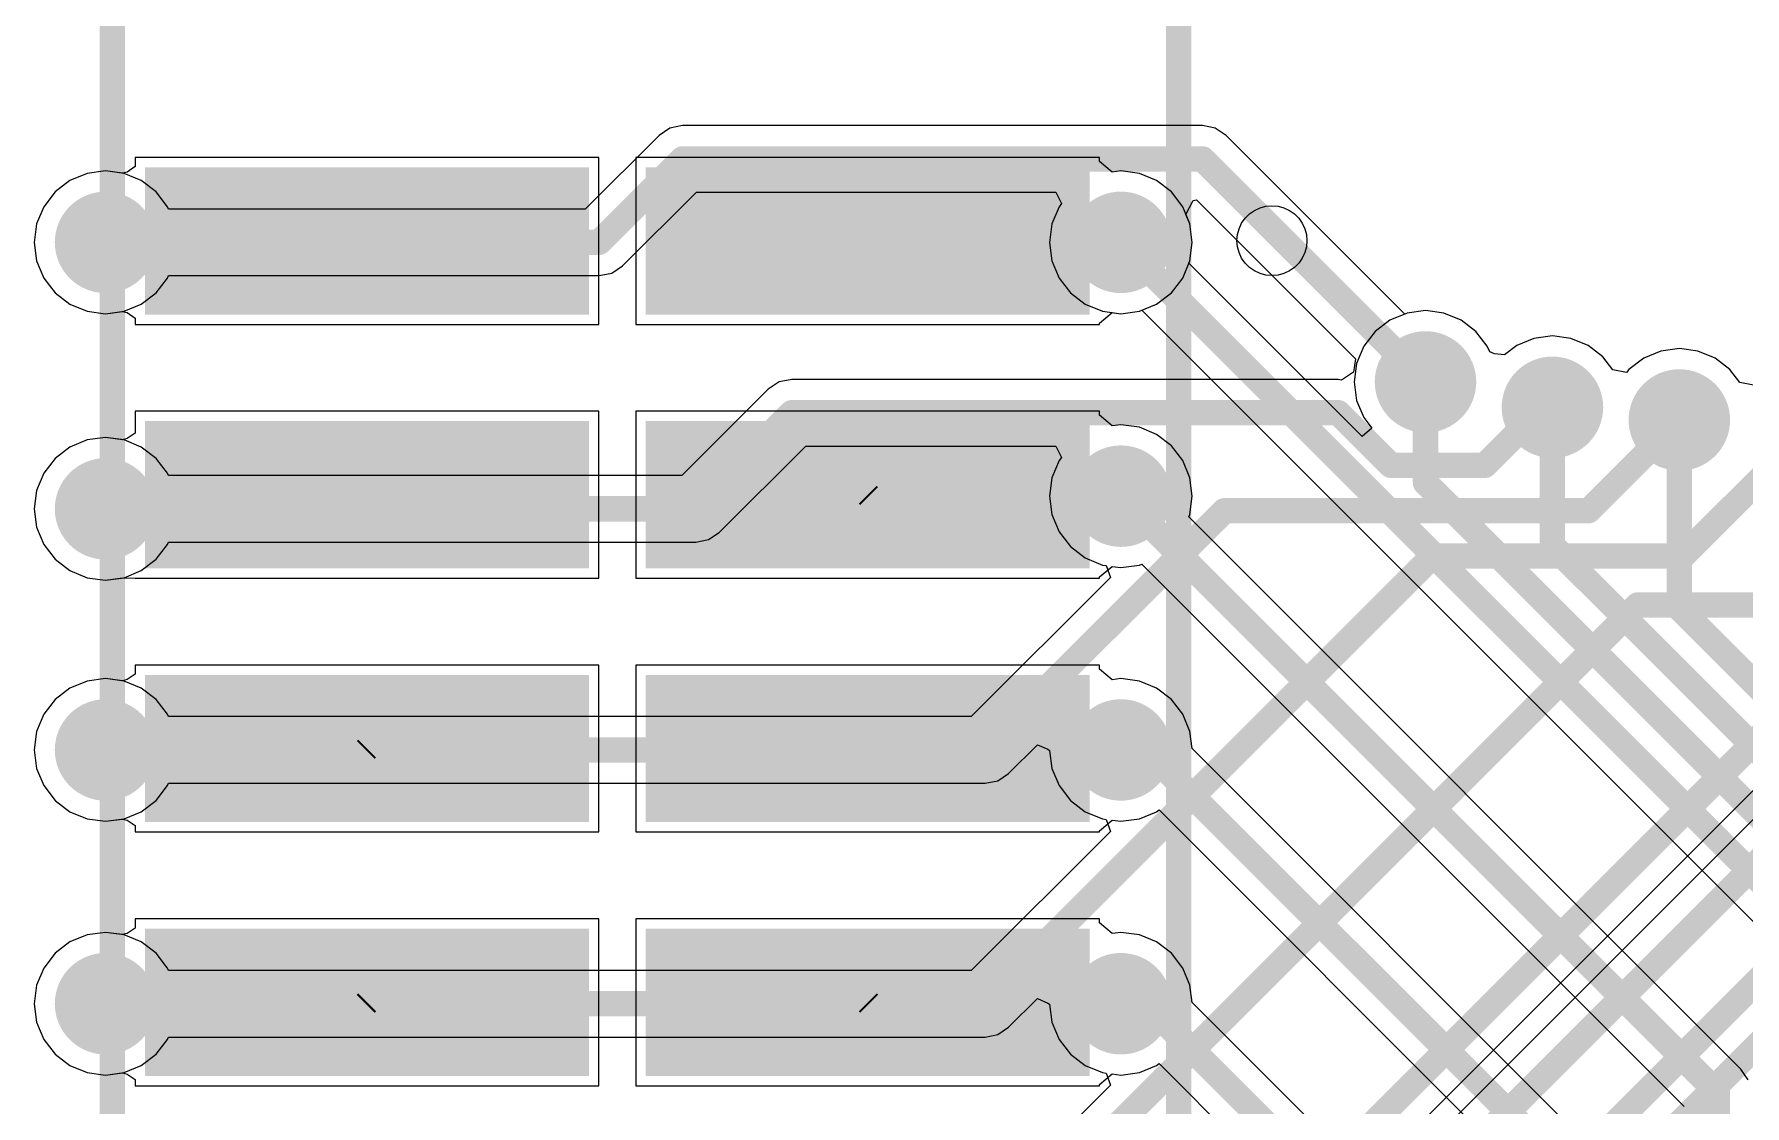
# Model space of a CAD drawing. Header units: millimetres. Extents: x -0.4 to 7.76, y -3.34 to 0.42.
# Drawn here: x 4.595 to 5.269, y -0.703 to -0.281 of the extents above; entities that cross this region are included whole.
import ezdxf

# ---------------------------------------------------------------- set-up
doc = ezdxf.new("R2010")
doc.units = ezdxf.units.MM
doc.header["$MEASUREMENT"] = 0
for name, color, linetype in [('BottomLayer', 5, 'Continuous'), ('BottomOverlay', 54, 'Continuous'), ('BottomPaste', 16, 'Continuous'), ('BottomSolder', 6, 'Continuous'), ('MultiLayer', 9, 'Continuous'), ('TopLayer', 1, 'Continuous'), ('ViaHoleLayer', 16, 'Continuous')]:
    doc.layers.add(name, color=color, linetype=linetype)

# ---------------------------------------------------------------- blocks, each defined once
blk = doc.blocks.new('90131_0142_B_26')
at = {"layer": 'BottomLayer'}
for points in [[(-1.075, -0.02116), (-1.025, -0.02116), (-1.075, 0.14577), (-1.025, 0.14577)], [(-0.975, -0.02116), (-0.925, -0.02116), (-0.975, 0.14577), (-0.925, 0.14577)], [(-0.875, -0.02116), (-0.825, -0.02116), (-0.875, 0.14577), (-0.825, 0.14577)], [(-0.775, -0.02116), (-0.725, -0.02116), (-0.775, 0.14577), (-0.725, 0.14577)], [(-1.075, -0.21841), (-1.025, -0.21841), (-1.075, -0.05148), (-1.025, -0.05148)], [(-0.975, -0.21841), (-0.925, -0.21841), (-0.975, -0.05148), (-0.925, -0.05148)], [(-0.875, -0.21841), (-0.825, -0.21841), (-0.875, -0.05148), (-0.825, -0.05148)], [(-0.775, -0.21841), (-0.725, -0.21841), (-0.775, -0.05148), (-0.725, -0.05148)]]:
    blk.add_solid(points, dxfattribs=at)
at = {"layer": 'BottomOverlay'}
for p, q in [((-1.06204, 0.22844), (-1.06067, 0.23041)), ((-1.06067, 0.23041), (-1.05897, 0.23211)), ((-1.05897, 0.23211), (-1.057, 0.23349)), ((-1.057, 0.23349), (-1.05483, 0.2345)), ((-1.05483, 0.2345), (-1.05251, 0.23513)), ((-1.05251, 0.23513), (-1.05012, 0.23533)), ((-1.05012, 0.23533), (-1.04773, 0.23513)), ((-1.04773, 0.23513), (-1.04541, 0.2345)), ((-1.04541, 0.2345), (-1.04324, 0.23349)), ((-1.04324, 0.23349), (-1.04128, 0.23211)), ((-1.04128, 0.23211), (-1.03958, 0.23041)), ((-1.03958, 0.23041), (-1.0382, 0.22844)), ((-1.06389, 0.22154), (-1.06368, 0.22394)), ((-1.06368, 0.22394), (-1.06306, 0.22626)), ((-1.06306, 0.22626), (-1.06204, 0.22844)), ((-1.0382, 0.22844), (-1.03719, 0.22626)), ((-1.03719, 0.22626), (-1.03657, 0.22394)), ((-1.03657, 0.22394), (-1.03636, 0.22154)), ((-1.06368, 0.21915), (-1.06389, 0.22154)), ((-1.06306, 0.21683), (-1.06368, 0.21915)), ((-1.06204, 0.21465), (-1.06306, 0.21683)), ((-1.03719, 0.21683), (-1.0382, 0.21465)), ((-1.03657, 0.21915), (-1.03719, 0.21683)), ((-1.03636, 0.22154), (-1.03657, 0.21915)), ((-1.03636, 0.22154), (-1.03636, 0.22154)), ((-1.06067, 0.21268), (-1.06204, 0.21465)), ((-1.05897, 0.21098), (-1.06067, 0.21268)), ((-1.057, 0.2096), (-1.05897, 0.21098)), ((-1.05483, 0.20859), (-1.057, 0.2096)), ((-1.04324, 0.2096), (-1.04541, 0.20859)), ((-1.04128, 0.21098), (-1.04324, 0.2096)), ((-1.03958, 0.21268), (-1.04128, 0.21098)), ((-1.0382, 0.21465), (-1.03958, 0.21268)), ((-1.05251, 0.20796), (-1.05483, 0.20859)), ((-1.05012, 0.20775), (-1.05251, 0.20796)), ((-1.04773, 0.20796), (-1.05012, 0.20775)), ((-1.04541, 0.20859), (-1.04773, 0.20796))]:
    blk.add_line(p, q, dxfattribs=at)
at = {"layer": 'BottomOverlay', "const_width": 0.01}
for points in [[(1.23996, 0.18474), (-1.23996, 0.18474)], [(1.23996, -0.23534), (-1.23996, -0.23534)]]:
    blk.add_lwpolyline(points, dxfattribs=at)
at = {"layer": 'BottomPaste'}
for points in [[(-1.075, -0.02116), (-1.025, -0.02116), (-1.075, 0.14577), (-1.025, 0.14577)], [(-0.975, -0.02116), (-0.925, -0.02116), (-0.975, 0.14577), (-0.925, 0.14577)], [(-0.875, -0.02116), (-0.825, -0.02116), (-0.875, 0.14577), (-0.825, 0.14577)], [(-0.775, -0.02116), (-0.725, -0.02116), (-0.775, 0.14577), (-0.725, 0.14577)], [(-1.075, -0.21841), (-1.025, -0.21841), (-1.075, -0.05148), (-1.025, -0.05148)], [(-0.975, -0.21841), (-0.925, -0.21841), (-0.975, -0.05148), (-0.925, -0.05148)], [(-0.875, -0.21841), (-0.825, -0.21841), (-0.875, -0.05148), (-0.825, -0.05148)], [(-0.775, -0.21841), (-0.725, -0.21841), (-0.775, -0.05148), (-0.725, -0.05148)]]:
    blk.add_solid(points, dxfattribs=at)
at = {"layer": 'BottomSolder'}
for points in [[(-1.079, -0.02516), (-1.021, -0.02516), (-1.079, 0.14977), (-1.021, 0.14977)], [(-0.979, -0.02516), (-0.921, -0.02516), (-0.979, 0.14977), (-0.921, 0.14977)], [(-0.879, -0.02516), (-0.821, -0.02516), (-0.879, 0.14977), (-0.821, 0.14977)], [(-0.779, -0.02516), (-0.721, -0.02516), (-0.779, 0.14977), (-0.721, 0.14977)], [(-1.079, -0.22241), (-1.021, -0.22241), (-1.079, -0.04748), (-1.021, -0.04748)], [(-0.979, -0.22241), (-0.921, -0.22241), (-0.979, -0.04748), (-0.921, -0.04748)], [(-0.879, -0.22241), (-0.821, -0.22241), (-0.879, -0.04748), (-0.821, -0.04748)], [(-0.779, -0.22241), (-0.721, -0.22241), (-0.779, -0.04748), (-0.721, -0.04748)]]:
    blk.add_solid(points, dxfattribs=at)

msp = doc.modelspace()

# ---------------------------------------------------------------- linework, layer by layer
at = {"layer": 'BottomLayer'}
for p, q in [((4.8171, -0.32925), (4.63442, -0.32925)), ((4.63442, -0.32925), (4.63442, -0.33285)), ((4.8171, -0.395), (4.8171, -0.32925)), ((5.01435, -0.32925), (4.83167, -0.32925)), ((4.83167, -0.32925), (4.83167, -0.395)), ((5.01435, -0.33083), (5.01435, -0.32925)), ((4.61546, -0.33552), (4.60868, -0.33833)), ((4.62273, -0.33456), (4.61546, -0.33552)), ((4.62942, -0.33544), (4.62273, -0.33456)), ((4.63125, -0.33497), (4.62942, -0.33544)), ((4.63442, -0.33285), (4.63125, -0.33497)), ((5.01935, -0.33501), (5.01435, -0.33083)), ((5.02273, -0.33456), (5.01935, -0.33501)), ((5.03001, -0.33552), (5.02273, -0.33456)), ((5.03679, -0.33833), (5.03001, -0.33552)), ((4.60285, -0.3428), (4.59838, -0.34862)), ((4.60868, -0.33833), (4.60285, -0.3428)), ((5.04261, -0.3428), (5.03679, -0.33833)), ((5.04708, -0.34862), (5.04261, -0.3428)), ((4.59838, -0.34862), (4.59558, -0.3554)), ((5.04989, -0.3554), (5.04708, -0.34862)), ((4.59558, -0.3554), (4.59462, -0.36268)), ((5.05085, -0.36268), (5.04989, -0.3554)), ((4.59462, -0.36268), (4.59558, -0.36995)), ((5.04989, -0.36995), (5.05085, -0.36268)), ((4.59558, -0.36995), (4.59838, -0.37673)), ((5.0495, -0.37088), (5.04989, -0.36995)), ((4.59838, -0.37673), (4.60285, -0.38256)), ((5.1177, -0.43908), (5.0495, -0.37088)), ((4.60285, -0.38256), (4.60868, -0.38703)), ((4.60868, -0.38703), (4.61546, -0.38983)), ((4.61546, -0.38983), (4.62273, -0.39079)), ((4.62273, -0.39079), (4.62942, -0.38991)), ((4.62942, -0.38991), (4.63125, -0.39038)), ((4.63125, -0.39038), (4.63442, -0.3925)), ((5.01435, -0.39453), (5.01935, -0.39035)), ((5.01935, -0.39035), (5.02273, -0.39079)), ((5.02273, -0.39079), (5.03001, -0.38983)), ((5.03001, -0.38983), (5.03094, -0.38945)), ((5.03094, -0.38945), (5.28961, -0.64811)), ((5.13546, -0.39052), (5.12868, -0.39333)), ((5.14273, -0.38956), (5.13546, -0.39052)), ((5.15001, -0.39052), (5.14273, -0.38956)), ((5.15679, -0.39333), (5.15001, -0.39052)), ((4.63442, -0.3925), (4.63442, -0.395)), ((4.63442, -0.395), (4.8171, -0.395)), ((4.83167, -0.395), (5.01435, -0.395)), ((5.01435, -0.395), (5.01435, -0.39453)), ((5.12868, -0.39333), (5.12285, -0.3978)), ((5.16261, -0.3978), (5.15679, -0.39333)), ((5.11838, -0.40362), (5.11558, -0.4104)), ((5.12285, -0.3978), (5.11838, -0.40362)), ((5.16708, -0.40362), (5.16261, -0.3978)), ((5.16802, -0.40588), (5.16708, -0.40362)), ((5.17868, -0.40333), (5.17389, -0.407)), ((5.18546, -0.40052), (5.17868, -0.40333)), ((5.19273, -0.39956), (5.18546, -0.40052)), ((5.20001, -0.40052), (5.19273, -0.39956)), ((5.20679, -0.40333), (5.20001, -0.40052)), ((5.21261, -0.4078), (5.20679, -0.40333)), ((5.11558, -0.4104), (5.11462, -0.41768)), ((5.16994, -0.40664), (5.16802, -0.40588)), ((5.17389, -0.407), (5.16994, -0.40664)), ((5.2165, -0.41286), (5.21261, -0.4078)), ((5.22868, -0.40833), (5.22285, -0.4128)), ((5.23546, -0.40552), (5.22868, -0.40833)), ((5.24273, -0.40456), (5.23546, -0.40552)), ((5.25001, -0.40552), (5.24273, -0.40456)), ((5.25679, -0.40833), (5.25001, -0.40552)), ((5.26261, -0.4128), (5.25679, -0.40833)), ((5.11462, -0.41768), (5.11558, -0.42495)), ((5.22196, -0.41397), (5.2165, -0.41286)), ((5.22285, -0.4128), (5.22196, -0.41397)), ((5.2665, -0.41786), (5.26261, -0.4128)), ((5.27196, -0.41897), (5.2665, -0.41786)), ((4.8171, -0.42925), (4.63442, -0.42925)), ((4.63442, -0.42925), (4.63442, -0.43785)), ((4.8171, -0.495), (4.8171, -0.42925)), ((5.01435, -0.42925), (4.83167, -0.42925)), ((4.83167, -0.42925), (4.83167, -0.495)), ((5.01435, -0.43083), (5.01435, -0.42925)), ((5.01935, -0.43501), (5.01435, -0.43083)), ((5.11558, -0.42495), (5.11838, -0.43173)), ((4.63442, -0.43785), (4.63125, -0.43997)), ((5.02273, -0.43456), (5.01935, -0.43501)), ((5.03001, -0.43552), (5.02273, -0.43456)), ((5.03679, -0.43833), (5.03001, -0.43552)), ((5.12155, -0.43586), (5.11779, -0.43916)), ((5.11838, -0.43173), (5.12117, -0.43537)), ((5.12117, -0.43537), (5.12155, -0.43586)), ((4.60868, -0.44333), (4.60285, -0.4478)), ((4.61546, -0.44052), (4.60868, -0.44333)), ((4.62273, -0.43956), (4.61546, -0.44052)), ((4.62942, -0.44044), (4.62273, -0.43956)), ((4.63125, -0.43997), (4.62942, -0.44044)), ((5.04261, -0.4428), (5.03679, -0.43833)), ((5.04708, -0.44862), (5.04261, -0.4428)), ((5.11779, -0.43916), (5.1177, -0.43908)), ((4.60285, -0.4478), (4.59838, -0.45362)), ((5.04989, -0.4554), (5.04708, -0.44862)), ((4.59838, -0.45362), (4.59558, -0.4604)), ((5.05085, -0.46268), (5.04989, -0.4554)), ((4.59558, -0.4604), (4.59462, -0.46768)), ((5.04989, -0.46995), (5.05085, -0.46268)), ((4.59462, -0.46768), (4.59558, -0.47495)), ((5.0495, -0.47088), (5.04989, -0.46995)), ((5.26701, -0.6884), (5.0495, -0.47088)), ((4.59558, -0.47495), (4.59838, -0.48173)), ((4.59838, -0.48173), (4.60285, -0.48756)), ((4.60285, -0.48756), (4.60868, -0.49203)), ((5.01435, -0.49453), (5.01935, -0.49035)), ((5.01935, -0.49035), (5.02273, -0.49079)), ((5.02273, -0.49079), (5.03001, -0.48983)), ((5.03001, -0.48983), (5.03094, -0.48945)), ((5.03094, -0.48945), (5.24461, -0.70311)), ((4.60868, -0.49203), (4.61546, -0.49483)), ((4.61546, -0.49483), (4.62273, -0.49579)), ((4.62273, -0.49579), (4.62942, -0.49491)), ((4.62942, -0.49491), (4.63442, -0.495)), ((4.63442, -0.495), (4.63442, -0.495)), ((4.63442, -0.495), (4.63443, -0.495)), ((4.63443, -0.495), (4.8171, -0.495)), ((4.83167, -0.495), (5.01435, -0.495)), ((5.01435, -0.495), (5.01435, -0.49453)), ((4.8171, -0.52925), (4.63442, -0.52925)), ((4.63442, -0.52925), (4.63442, -0.53285)), ((4.8171, -0.595), (4.8171, -0.52925)), ((5.01435, -0.52925), (4.83167, -0.52925)), ((4.83167, -0.52925), (4.83167, -0.595)), ((5.01435, -0.53083), (5.01435, -0.52925)), ((5.01935, -0.53501), (5.01435, -0.53083)), ((4.60868, -0.53833), (4.60285, -0.5428)), ((4.61546, -0.53552), (4.60868, -0.53833)), ((4.62273, -0.53456), (4.61546, -0.53552)), ((4.62942, -0.53544), (4.62273, -0.53456)), ((4.63125, -0.53497), (4.62942, -0.53544)), ((4.63442, -0.53285), (4.63125, -0.53497)), ((5.02273, -0.53456), (5.01935, -0.53501)), ((5.03001, -0.53552), (5.02273, -0.53456)), ((5.03679, -0.53833), (5.03001, -0.53552)), ((5.04261, -0.5428), (5.03679, -0.53833)), ((4.60285, -0.5428), (4.59838, -0.54862)), ((5.04708, -0.54862), (5.04261, -0.5428)), ((4.59838, -0.54862), (4.59558, -0.5554)), ((5.04989, -0.5554), (5.04708, -0.54862)), ((4.59558, -0.5554), (4.59462, -0.56268)), ((5.05078, -0.56216), (5.04989, -0.5554)), ((4.59462, -0.56268), (4.59558, -0.56995)), ((5.22201, -0.7334), (5.05078, -0.56216)), ((4.59558, -0.56995), (4.59838, -0.57673)), ((4.59838, -0.57673), (4.60285, -0.58256)), ((4.60285, -0.58256), (4.60868, -0.58703)), ((5.03679, -0.58703), (5.03777, -0.58628)), ((5.03777, -0.58628), (5.19961, -0.74811)), ((4.60868, -0.58703), (4.61546, -0.58983)), ((4.61546, -0.58983), (4.62273, -0.59079)), ((4.62273, -0.59079), (4.62942, -0.58991)), ((4.62942, -0.58991), (4.63125, -0.59038)), ((4.63125, -0.59038), (4.63442, -0.5925)), ((4.63442, -0.5925), (4.63442, -0.595)), ((5.01435, -0.59453), (5.01935, -0.59035)), ((5.01935, -0.59035), (5.02273, -0.59079)), ((5.02273, -0.59079), (5.03001, -0.58983)), ((5.03001, -0.58983), (5.03679, -0.58703)), ((4.63442, -0.595), (4.8171, -0.595)), ((4.83167, -0.595), (5.01435, -0.595)), ((5.01435, -0.595), (5.01435, -0.59453)), ((4.63442, -0.63285), (4.63125, -0.63497)), ((4.8171, -0.62925), (4.63442, -0.62925)), ((4.63442, -0.62925), (4.63442, -0.63285)), ((4.8171, -0.695), (4.8171, -0.62925)), ((5.01435, -0.62925), (4.83167, -0.62925)), ((4.83167, -0.62925), (4.83167, -0.695)), ((5.01435, -0.63083), (5.01435, -0.62925)), ((5.01935, -0.63501), (5.01435, -0.63083)), ((4.60868, -0.63833), (4.60285, -0.6428)), ((4.61546, -0.63552), (4.60868, -0.63833)), ((4.62273, -0.63456), (4.61546, -0.63552)), ((4.62942, -0.63544), (4.62273, -0.63456)), ((4.63125, -0.63497), (4.62942, -0.63544)), ((5.02273, -0.63456), (5.01935, -0.63501)), ((5.03001, -0.63552), (5.02273, -0.63456)), ((5.03679, -0.63833), (5.03001, -0.63552)), ((5.04261, -0.6428), (5.03679, -0.63833)), ((4.60285, -0.6428), (4.59838, -0.64862)), ((5.04708, -0.64862), (5.04261, -0.6428)), ((4.59838, -0.64862), (4.59558, -0.6554)), ((5.04989, -0.6554), (5.04708, -0.64862)), ((4.59558, -0.6554), (4.59462, -0.66268)), ((5.05078, -0.66216), (5.04989, -0.6554)), ((4.59462, -0.66268), (4.59558, -0.66995)), ((5.18701, -0.7984), (5.05078, -0.66216)), ((4.59558, -0.66995), (4.59838, -0.67673)), ((4.59838, -0.67673), (4.60285, -0.68256)), ((4.60285, -0.68256), (4.60868, -0.68703)), ((4.60868, -0.68703), (4.61546, -0.68983)), ((5.03001, -0.68983), (5.03679, -0.68703)), ((5.03679, -0.68703), (5.03777, -0.68628)), ((5.03777, -0.68628), (5.16461, -0.81311)), ((4.61546, -0.68983), (4.62273, -0.69079)), ((4.62273, -0.69079), (4.62942, -0.68991)), ((4.62942, -0.68991), (4.63125, -0.69038)), ((4.63125, -0.69038), (4.63442, -0.6925)), ((4.63442, -0.6925), (4.63442, -0.695)), ((5.01435, -0.69453), (5.01935, -0.69035)), ((5.01935, -0.69035), (5.02273, -0.69079)), ((5.02273, -0.69079), (5.03001, -0.68983)), ((5.26986, -0.69265), (5.26701, -0.6884)), ((4.63442, -0.695), (4.8171, -0.695)), ((4.83167, -0.695), (5.01435, -0.695)), ((5.01435, -0.695), (5.01435, -0.69453))]:
    msp.add_line(p, q, dxfattribs=at)
for points, const_width in [([(4.61273, -0.36268, 1), (4.63273, -0.36268, 1)], 0.02), ([(5.01273, -0.36268, 1), (5.03273, -0.36268, 1)], 0.02), ([(5.02023, -0.36268, 1), (5.02523, -0.36268, 1)], 0.005), ([(5.13273, -0.41768, 1), (5.15273, -0.41768, 1)], 0.02), ([(5.18273, -0.42768, 1), (5.20273, -0.42768, 1)], 0.02), ([(5.14023, -0.41768, 1), (5.14523, -0.41768, 1)], 0.005), ([(5.23273, -0.43268, 1), (5.25273, -0.43268, 1)], 0.02), ([(5.19023, -0.42768, 1), (5.19523, -0.42768, 1)], 0.005), ([(5.24023, -0.43268, 1), (5.24523, -0.43268, 1)], 0.005), ([(5.01273, -0.46268, 1), (5.03273, -0.46268, 1)], 0.02), ([(4.61273, -0.46768, 1), (4.63273, -0.46768, 1)], 0.02), ([(4.72326, -0.46213, 1), (4.72826, -0.46213, 1)], 0.005), ([(4.7235, -0.46213, 1), (4.72803, -0.46213, 1)], 0.00453), ([(4.73787, -0.46213, 1), (4.7424, -0.46213, 1)], 0.00453), ([(4.92051, -0.46213, 1), (4.92551, -0.46213, 1)], 0.005), ([(4.92106, -0.46268, 1), (4.92606, -0.46268, 1)], 0.005), ([(4.92106, -0.46268, 1), (4.92606, -0.46268, 1)], 0.005), ([(5.02023, -0.46268, 1), (5.02523, -0.46268, 1)], 0.005), ([(5.02023, -0.46268, 1), (5.02523, -0.46268, 1)], 0.005), ([(5.14023, -0.4574, 1), (5.14523, -0.4574, 1)], 0.005), ([(5.14023, -0.4574, 1), (5.14523, -0.4574, 1)], 0.005), ([(4.62023, -0.46768, 1), (4.62523, -0.46768, 1)], 0.005), ([(4.71771, -0.46768, 1), (4.72271, -0.46768, 1)], 0.005), ([(4.71771, -0.46768, 1), (4.72271, -0.46768, 1)], 0.005), ([(5.19023, -0.48212, 1), (5.19523, -0.48212, 1)], 0.005), ([(5.19023, -0.48212, 1), (5.19523, -0.48212, 1)], 0.005), ([(5.24023, -0.50684, 1), (5.24523, -0.50684, 1)], 0.005), ([(5.24023, -0.50684, 1), (5.24523, -0.50684, 1)], 0.005), ([(4.61273, -0.56268, 1), (4.63273, -0.56268, 1)], 0.02), ([(5.01273, -0.56268, 1), (5.03273, -0.56268, 1)], 0.02), ([(4.62023, -0.56268, 1), (4.62523, -0.56268, 1)], 0.005), ([(4.72271, -0.56268, 1), (4.72771, -0.56268, 1)], 0.005), ([(4.72271, -0.56268, 1), (4.72771, -0.56268, 1)], 0.005), ([(4.72326, -0.56213, 1), (4.72826, -0.56213, 1)], 0.005), ([(4.7235, -0.56213, 1), (4.72803, -0.56213, 1)], 0.00453), ([(5.02023, -0.56268, 1), (5.02523, -0.56268, 1)], 0.005), ([(5.03023, -0.56268, 1), (5.03523, -0.56268, 1)], 0.005), ([(5.03023, -0.56268, 1), (5.03523, -0.56268, 1)], 0.005), ([(4.7235, -0.56961, 1), (4.72803, -0.56961, 1)], 0.00453), ([(4.7235, -0.56961, 1), (4.72803, -0.56961, 1)], 0.00453), ([(4.75637, -0.56961, 1), (4.7609, -0.56961, 1)], 0.00453), ([(4.61273, -0.66268, 1), (4.63273, -0.66268, 1)], 0.02), ([(5.01273, -0.66268, 1), (5.03273, -0.66268, 1)], 0.02), ([(4.62023, -0.66268, 1), (4.62523, -0.66268, 1)], 0.005), ([(4.72271, -0.66268, 1), (4.72771, -0.66268, 1)], 0.005), ([(4.72271, -0.66268, 1), (4.72771, -0.66268, 1)], 0.005), ([(4.72326, -0.66213, 1), (4.72826, -0.66213, 1)], 0.005), ([(4.7235, -0.66213, 1), (4.72803, -0.66213, 1)], 0.00453), ([(4.92051, -0.66213, 1), (4.92551, -0.66213, 1)], 0.005), ([(4.92106, -0.66268, 1), (4.92606, -0.66268, 1)], 0.005), ([(4.92106, -0.66268, 1), (4.92606, -0.66268, 1)], 0.005), ([(5.02023, -0.66268, 1), (5.02523, -0.66268, 1)], 0.005), ([(5.02023, -0.66268, 1), (5.02523, -0.66268, 1)], 0.005), ([(5.03023, -0.66268, 1), (5.03523, -0.66268, 1)], 0.005), ([(5.03023, -0.66268, 1), (5.03523, -0.66268, 1)], 0.005), ([(4.7235, -0.66803, 1), (4.72803, -0.66803, 1)], 0.00453), ([(4.7235, -0.66803, 1), (4.72803, -0.66803, 1)], 0.00453), ([(4.76031, -0.66803, 1), (4.76484, -0.66803, 1)], 0.00453), ([(5.25523, -0.69768, 1), (5.26023, -0.69768, 1)], 0.005), ([(5.25523, -0.69768, 1), (5.26023, -0.69768, 1)], 0.005)]:
    msp.add_lwpolyline(points, format="xyb", close=True, dxfattribs=dict(at, const_width=const_width))
for points, const_width in [([(5.02273, -0.36268), (5.30273, -0.64268)], 0.01), ([(5.14273, -0.4574), (5.14273, -0.41768)], 0.01), ([(5.19273, -0.48212), (5.19273, -0.42768)], 0.01), ([(5.24273, -0.50684), (5.24273, -0.43268)], 0.01), ([(4.72021, -0.46768), (4.72576, -0.46213)], 0.01), ([(4.72576, -0.46213), (4.74013, -0.46213)], 0.00906), ([(4.92301, -0.46213), (4.92356, -0.46268)], 0.01), ([(4.92356, -0.46268), (5.02273, -0.46268)], 0.01), ([(5.02273, -0.46268), (5.25773, -0.69768)], 0.01), ([(5.14273, -0.4574), (5.32273, -0.6374)], 0.01), ([(4.62273, -0.46768), (4.72021, -0.46768)], 0.01), ([(5.19273, -0.48212), (5.34061, -0.63)], 0.01), ([(5.24273, -0.50684), (5.35848, -0.62259)], 0.01), ([(4.62273, -0.56268), (4.72521, -0.56268)], 0.01), ([(4.72521, -0.56268), (4.72576, -0.56213)], 0.01), ([(4.72576, -0.56961), (4.72576, -0.56213)], 0.00906), ([(5.02273, -0.56268), (5.03273, -0.56268)], 0.01), ([(5.03273, -0.56268), (5.21273, -0.74268)], 0.01), ([(4.72576, -0.56961), (4.75864, -0.56961)], 0.00906), ([(4.62273, -0.66268), (4.72521, -0.66268)], 0.01), ([(4.72521, -0.66268), (4.72576, -0.66213)], 0.01), ([(4.72576, -0.66803), (4.72576, -0.66213)], 0.00906), ([(4.92301, -0.66213), (4.92356, -0.66268)], 0.01), ([(4.92356, -0.66268), (5.02273, -0.66268)], 0.01), ([(5.02273, -0.66268), (5.03273, -0.66268)], 0.01), ([(5.03273, -0.66268), (5.17773, -0.80768)], 0.01), ([(4.72576, -0.66803), (4.76258, -0.66803)], 0.00906), ([(5.25773, -1.21768), (5.25773, -0.69768)], 0.01)]:
    msp.add_lwpolyline(points, dxfattribs=dict(at, const_width=const_width))
at = {"layer": 'MultiLayer', "const_width": 0.02}
for points in [[(4.61273, -0.36268, 1), (4.63273, -0.36268, 1)], [(5.01273, -0.36268, 1), (5.03273, -0.36268, 1)], [(5.13273, -0.41768, 1), (5.15273, -0.41768, 1)], [(5.18273, -0.42768, 1), (5.20273, -0.42768, 1)], [(5.23273, -0.43268, 1), (5.25273, -0.43268, 1)], [(5.01273, -0.46268, 1), (5.03273, -0.46268, 1)], [(4.61273, -0.46768, 1), (4.63273, -0.46768, 1)], [(4.61273, -0.56268, 1), (4.63273, -0.56268, 1)], [(5.01273, -0.56268, 1), (5.03273, -0.56268, 1)], [(4.61273, -0.66268, 1), (4.63273, -0.66268, 1)], [(5.01273, -0.66268, 1), (5.03273, -0.66268, 1)]]:
    msp.add_lwpolyline(points, format="xyb", close=True, dxfattribs=at)
at = {"layer": 'TopLayer'}
for p, q in [((4.85004, -0.31668), (4.84501, -0.31768)), ((5.05486, -0.31668), (4.85004, -0.31668)), ((5.05988, -0.31768), (5.05486, -0.31668)), ((4.84076, -0.32052), (4.81173, -0.34955)), ((4.84501, -0.31768), (4.84076, -0.32052)), ((5.06414, -0.32052), (5.05988, -0.31768)), ((5.13452, -0.39091), (5.06414, -0.32052)), ((4.61546, -0.33552), (4.60868, -0.33833)), ((4.62273, -0.33456), (4.61546, -0.33552)), ((4.63001, -0.33552), (4.62273, -0.33456)), ((4.63679, -0.33833), (4.63001, -0.33552)), ((4.60285, -0.3428), (4.59838, -0.34862)), ((4.60868, -0.33833), (4.60285, -0.3428)), ((4.64261, -0.3428), (4.63679, -0.33833)), ((4.64708, -0.34862), (4.64261, -0.3428)), ((4.82644, -0.37196), (4.85547, -0.34293)), ((4.85547, -0.34293), (4.9971, -0.34293)), ((4.9971, -0.34293), (4.99931, -0.34741)), ((4.59838, -0.34862), (4.59558, -0.3554)), ((4.64747, -0.34955), (4.64708, -0.34862)), ((4.81173, -0.34955), (4.64747, -0.34955)), ((4.99838, -0.34862), (4.99558, -0.3554)), ((4.99931, -0.34741), (4.99838, -0.34862)), ((5.04836, -0.3517), (5.05115, -0.34619)), ((5.05115, -0.34619), (5.0512, -0.34616)), ((5.0512, -0.34616), (5.05245, -0.34596)), ((5.05245, -0.34596), (5.11513, -0.40863)), ((4.59558, -0.3554), (4.59462, -0.36268)), ((4.99558, -0.3554), (4.99462, -0.36268)), ((5.04989, -0.3554), (5.04836, -0.3517)), ((5.05085, -0.36268), (5.04989, -0.3554)), ((4.59462, -0.36268), (4.59558, -0.36995)), ((4.99462, -0.36268), (4.99558, -0.36995)), ((5.04989, -0.36995), (5.05085, -0.36268)), ((4.59558, -0.36995), (4.59838, -0.37673)), ((4.99558, -0.36995), (4.99838, -0.37673)), ((5.04708, -0.37673), (5.04989, -0.36995)), ((4.59838, -0.37673), (4.60285, -0.38256)), ((4.64261, -0.38256), (4.64708, -0.37673)), ((4.64708, -0.37673), (4.64747, -0.3758)), ((4.64747, -0.3758), (4.81716, -0.3758)), ((4.81716, -0.3758), (4.82219, -0.3748)), ((4.82219, -0.3748), (4.82644, -0.37196)), ((4.99838, -0.37673), (5.00285, -0.38256)), ((5.04261, -0.38256), (5.04708, -0.37673)), ((4.60285, -0.38256), (4.60868, -0.38703)), ((4.63679, -0.38703), (4.64261, -0.38256)), ((5.00285, -0.38256), (5.00868, -0.38703)), ((5.03679, -0.38703), (5.04261, -0.38256)), ((4.60868, -0.38703), (4.61546, -0.38983)), ((4.61546, -0.38983), (4.62273, -0.39079)), ((4.62273, -0.39079), (4.63001, -0.38983)), ((4.63001, -0.38983), (4.63679, -0.38703)), ((5.00868, -0.38703), (5.01546, -0.38983)), ((5.01546, -0.38983), (5.02273, -0.39079)), ((5.02273, -0.39079), (5.03001, -0.38983)), ((5.03001, -0.38983), (5.03679, -0.38703)), ((5.13546, -0.39052), (5.13452, -0.39091)), ((5.14273, -0.38956), (5.13546, -0.39052)), ((5.15001, -0.39052), (5.14273, -0.38956)), ((5.15679, -0.39333), (5.15001, -0.39052)), ((5.16261, -0.3978), (5.15679, -0.39333)), ((5.16708, -0.40362), (5.16261, -0.3978)), ((5.16802, -0.40588), (5.16708, -0.40362)), ((5.17868, -0.40333), (5.17389, -0.407)), ((5.18546, -0.40052), (5.17868, -0.40333)), ((5.19273, -0.39956), (5.18546, -0.40052)), ((5.20001, -0.40052), (5.19273, -0.39956)), ((5.20679, -0.40333), (5.20001, -0.40052)), ((5.21261, -0.4078), (5.20679, -0.40333)), ((5.11513, -0.40863), (5.11442, -0.41383)), ((5.16994, -0.40664), (5.16802, -0.40588)), ((5.17389, -0.407), (5.16994, -0.40664)), ((5.2165, -0.41286), (5.21261, -0.4078)), ((5.22868, -0.40833), (5.22285, -0.4128)), ((5.23546, -0.40552), (5.22868, -0.40833)), ((5.24273, -0.40456), (5.23546, -0.40552)), ((5.25001, -0.40552), (5.24273, -0.40456)), ((5.25679, -0.40833), (5.25001, -0.40552)), ((5.26261, -0.4128), (5.25679, -0.40833)), ((4.88808, -0.41768), (4.88382, -0.42052)), ((4.89311, -0.41668), (4.88808, -0.41768)), ((5.10837, -0.41668), (4.89311, -0.41668)), ((5.10967, -0.41694), (5.10837, -0.41668)), ((5.11442, -0.41383), (5.10967, -0.41694)), ((5.22196, -0.41397), (5.2165, -0.41286)), ((5.22285, -0.4128), (5.22196, -0.41397)), ((5.2665, -0.41786), (5.26261, -0.4128)), ((4.88382, -0.42052), (4.8498, -0.45455)), ((5.27196, -0.41897), (5.2665, -0.41786)), ((4.60868, -0.44333), (4.60285, -0.4478)), ((4.61546, -0.44052), (4.60868, -0.44333)), ((4.62273, -0.43956), (4.61546, -0.44052)), ((4.63001, -0.44052), (4.62273, -0.43956)), ((4.63679, -0.44333), (4.63001, -0.44052)), ((4.64261, -0.4478), (4.63679, -0.44333)), ((4.86451, -0.47696), (4.89854, -0.44293)), ((4.89854, -0.44293), (4.9971, -0.44293)), ((4.9971, -0.44293), (4.99931, -0.44741)), ((4.60285, -0.4478), (4.59838, -0.45362)), ((4.64708, -0.45362), (4.64261, -0.4478)), ((4.99838, -0.44862), (4.99558, -0.4554)), ((4.99931, -0.44741), (4.99838, -0.44862)), ((4.59838, -0.45362), (4.59558, -0.4604)), ((4.64747, -0.45455), (4.64708, -0.45362)), ((4.8498, -0.45455), (4.64747, -0.45455)), ((4.99558, -0.4554), (4.99462, -0.46268)), ((4.59558, -0.4604), (4.59462, -0.46768)), ((4.99462, -0.46268), (4.99558, -0.46995)), ((4.59462, -0.46768), (4.59558, -0.47495)), ((4.99558, -0.46995), (4.99838, -0.47673)), ((4.59558, -0.47495), (4.59838, -0.48173)), ((4.86026, -0.4798), (4.86451, -0.47696)), ((4.99838, -0.47673), (5.00285, -0.48256)), ((4.59838, -0.48173), (4.60285, -0.48756)), ((4.64261, -0.48756), (4.64708, -0.48173)), ((4.64708, -0.48173), (4.64747, -0.4808)), ((4.64747, -0.4808), (4.85523, -0.4808)), ((4.85523, -0.4808), (4.86026, -0.4798)), ((5.00285, -0.48256), (5.00868, -0.48703)), ((4.60285, -0.48756), (4.60868, -0.49203)), ((4.63679, -0.49203), (4.64261, -0.48756)), ((5.00868, -0.48703), (5.01546, -0.48983)), ((5.01546, -0.48983), (5.01696, -0.49003)), ((5.01696, -0.49003), (5.01857, -0.49477)), ((4.60868, -0.49203), (4.61546, -0.49483)), ((4.61546, -0.49483), (4.62273, -0.49579)), ((4.62273, -0.49579), (4.63001, -0.49483)), ((4.63001, -0.49483), (4.63679, -0.49203)), ((5.01857, -0.49477), (4.96379, -0.54955)), ((5.04086, -0.80961), (5.31977, -0.5307)), ((4.60868, -0.53833), (4.60285, -0.5428)), ((4.61546, -0.53552), (4.60868, -0.53833)), ((4.62273, -0.53456), (4.61546, -0.53552)), ((4.63001, -0.53552), (4.62273, -0.53456)), ((4.63679, -0.53833), (4.63001, -0.53552)), ((4.64261, -0.5428), (4.63679, -0.53833)), ((5.32563, -0.53622), (5.11345, -0.7484)), ((4.60285, -0.5428), (4.59838, -0.54862)), ((4.64708, -0.54862), (4.64261, -0.5428)), ((4.59838, -0.54862), (4.59558, -0.5554)), ((4.64747, -0.54955), (4.64708, -0.54862)), ((4.96379, -0.54955), (4.64747, -0.54955)), ((4.59558, -0.5554), (4.59462, -0.56268)), ((4.59462, -0.56268), (4.59558, -0.56995)), ((4.9785, -0.57196), (4.98985, -0.56062)), ((4.98985, -0.56062), (4.994, -0.56241)), ((4.994, -0.56241), (4.99465, -0.56289)), ((4.99465, -0.56289), (4.99558, -0.56995)), ((4.59558, -0.56995), (4.59838, -0.57673)), ((4.97425, -0.5748), (4.9785, -0.57196)), ((4.99558, -0.56995), (4.99838, -0.57673)), ((4.59838, -0.57673), (4.60285, -0.58256)), ((4.64261, -0.58256), (4.64708, -0.57673)), ((4.64708, -0.57673), (4.64747, -0.5758)), ((4.64747, -0.5758), (4.96922, -0.5758)), ((4.96922, -0.5758), (4.97425, -0.5748)), ((4.99838, -0.57673), (5.00285, -0.58256)), ((4.60285, -0.58256), (4.60868, -0.58703)), ((4.63679, -0.58703), (4.64261, -0.58256)), ((5.00285, -0.58256), (5.00868, -0.58703)), ((4.60868, -0.58703), (4.61546, -0.58983)), ((4.61546, -0.58983), (4.62273, -0.59079)), ((4.62273, -0.59079), (4.63001, -0.58983)), ((4.63001, -0.58983), (4.63679, -0.58703)), ((5.00868, -0.58703), (5.01546, -0.58983)), ((5.01546, -0.58983), (5.01696, -0.59003)), ((5.01696, -0.59003), (5.01857, -0.59477)), ((5.01857, -0.59477), (4.96379, -0.64955)), ((4.60868, -0.63833), (4.60285, -0.6428)), ((4.61546, -0.63552), (4.60868, -0.63833)), ((4.62273, -0.63456), (4.61546, -0.63552)), ((4.63001, -0.63552), (4.62273, -0.63456)), ((4.63679, -0.63833), (4.63001, -0.63552)), ((4.64261, -0.6428), (4.63679, -0.63833)), ((4.60285, -0.6428), (4.59838, -0.64862)), ((4.64708, -0.64862), (4.64261, -0.6428)), ((4.59838, -0.64862), (4.59558, -0.6554)), ((4.64747, -0.64955), (4.64708, -0.64862)), ((4.96379, -0.64955), (4.64747, -0.64955)), ((4.59558, -0.6554), (4.59462, -0.66268)), ((4.59462, -0.66268), (4.59558, -0.66995)), ((4.9785, -0.67196), (4.98985, -0.66062)), ((4.98985, -0.66062), (4.994, -0.66241)), ((4.994, -0.66241), (4.99465, -0.66289)), ((4.99465, -0.66289), (4.99558, -0.66995)), ((4.59558, -0.66995), (4.59838, -0.67673)), ((4.97425, -0.6748), (4.9785, -0.67196)), ((4.99558, -0.66995), (4.99838, -0.67673)), ((4.59838, -0.67673), (4.60285, -0.68256)), ((4.64261, -0.68256), (4.64708, -0.67673)), ((4.64708, -0.67673), (4.64747, -0.6758)), ((4.64747, -0.6758), (4.96922, -0.6758)), ((4.96922, -0.6758), (4.97425, -0.6748)), ((4.99838, -0.67673), (5.00285, -0.68256)), ((4.60285, -0.68256), (4.60868, -0.68703)), ((4.60868, -0.68703), (4.61546, -0.68983)), ((4.63001, -0.68983), (4.63679, -0.68703)), ((4.63679, -0.68703), (4.64261, -0.68256)), ((5.00285, -0.68256), (5.00868, -0.68703)), ((5.00868, -0.68703), (5.01546, -0.68983)), ((4.61546, -0.68983), (4.62273, -0.69079)), ((4.62273, -0.69079), (4.63001, -0.68983)), ((5.01546, -0.68983), (5.01696, -0.69003)), ((5.01696, -0.69003), (5.01857, -0.69477)), ((5.01857, -0.69477), (4.96379, -0.74955))]:
    msp.add_line(p, q, dxfattribs=at)
at = {"layer": 'TopLayer', "const_width": 0.01}
for points in [[(4.81716, -0.36268), (4.85004, -0.3298)], [(4.85004, -0.3298), (5.05486, -0.3298)], [(5.05486, -0.3298), (5.14273, -0.41768)], [(4.62273, -0.36268), (4.81716, -0.36268)], [(5.17922, -0.42768), (5.18106, -0.42951)], [(5.17922, -0.42768), (5.19273, -0.42768)], [(5.18106, -0.4356), (5.18106, -0.42951)], [(4.85523, -0.46768), (4.89311, -0.4298)], [(4.89311, -0.4298), (5.10837, -0.4298)], [(5.10837, -0.4298), (5.12912, -0.45055)], [(5.16611, -0.45055), (5.18106, -0.4356)], [(5.23422, -0.44119), (5.23422, -0.43268)], [(5.23422, -0.43268), (5.24273, -0.43268)], [(5.20698, -0.46843), (5.23422, -0.44119)], [(5.16259, -0.7898), (5.50773, -0.44466)], [(5.24411, -0.4863), (5.28422, -0.44619)], [(5.12912, -0.45055), (5.16611, -0.45055)], [(4.62273, -0.46768), (4.85523, -0.46768)], [(4.96922, -0.56268), (5.06348, -0.46843)], [(5.06348, -0.46843), (5.20698, -0.46843)], [(5.12273, -0.75768), (5.39751, -0.4829)], [(4.96922, -0.66268), (5.1456, -0.4863)], [(5.1456, -0.4863), (5.24411, -0.4863)], [(5.14472, -0.7824), (5.43273, -0.49439)], [(4.96922, -0.76268), (5.22635, -0.50555)], [(5.02773, -0.80417), (5.32773, -0.50417)], [(5.22635, -0.50555), (5.27486, -0.50555)], [(4.62273, -0.56268), (4.96922, -0.56268)], [(4.62273, -0.66268), (4.96922, -0.66268)]]:
    msp.add_lwpolyline(points, dxfattribs=at)
at = {"layer": 'TopLayer'}
for points, const_width in [([(4.84754, -0.3298, 1), (4.85254, -0.3298, 1)], 0.005), ([(4.84754, -0.3298, 1), (4.85254, -0.3298, 1)], 0.005), ([(5.05236, -0.3298, 1), (5.05736, -0.3298, 1)], 0.005), ([(5.05236, -0.3298, 1), (5.05736, -0.3298, 1)], 0.005), ([(4.61273, -0.36268, 1), (4.63273, -0.36268, 1)], 0.02), ([(5.01273, -0.36268, 1), (5.03273, -0.36268, 1)], 0.02), ([(4.62023, -0.36268, 1), (4.62523, -0.36268, 1)], 0.005), ([(4.81466, -0.36268, 1), (4.81966, -0.36268, 1)], 0.005), ([(4.81466, -0.36268, 1), (4.81966, -0.36268, 1)], 0.005), ([(5.13273, -0.41768, 1), (5.15273, -0.41768, 1)], 0.02), ([(5.18273, -0.42768, 1), (5.20273, -0.42768, 1)], 0.02), ([(5.14023, -0.41768, 1), (5.14523, -0.41768, 1)], 0.005), ([(5.23273, -0.43268, 1), (5.25273, -0.43268, 1)], 0.02), ([(5.17672, -0.42768, 1), (5.18172, -0.42768, 1)], 0.005), ([(5.17672, -0.42768, 1), (5.18172, -0.42768, 1)], 0.005), ([(5.17856, -0.42951, 1), (5.18356, -0.42951, 1)], 0.005), ([(5.17856, -0.42951, 1), (5.18356, -0.42951, 1)], 0.005), ([(5.19023, -0.42768, 1), (5.19523, -0.42768, 1)], 0.005), ([(4.89061, -0.4298, 1), (4.89561, -0.4298, 1)], 0.005), ([(4.89061, -0.4298, 1), (4.89561, -0.4298, 1)], 0.005), ([(5.10587, -0.4298, 1), (5.11087, -0.4298, 1)], 0.005), ([(5.10587, -0.4298, 1), (5.11087, -0.4298, 1)], 0.005), ([(5.17856, -0.4356, 1), (5.18356, -0.4356, 1)], 0.005), ([(5.17856, -0.4356, 1), (5.18356, -0.4356, 1)], 0.005), ([(5.23172, -0.43268, 1), (5.23672, -0.43268, 1)], 0.005), ([(5.23172, -0.43268, 1), (5.23672, -0.43268, 1)], 0.005), ([(5.24023, -0.43268, 1), (5.24523, -0.43268, 1)], 0.005), ([(5.23172, -0.44119, 1), (5.23672, -0.44119, 1)], 0.005), ([(5.23172, -0.44119, 1), (5.23672, -0.44119, 1)], 0.005), ([(5.01273, -0.46268, 1), (5.03273, -0.46268, 1)], 0.02), ([(4.61273, -0.46768, 1), (4.63273, -0.46768, 1)], 0.02), ([(5.12662, -0.45055, 1), (5.13162, -0.45055, 1)], 0.005), ([(5.12662, -0.45055, 1), (5.13162, -0.45055, 1)], 0.005), ([(5.16361, -0.45055, 1), (5.16861, -0.45055, 1)], 0.005), ([(5.16361, -0.45055, 1), (5.16861, -0.45055, 1)], 0.005), ([(4.62023, -0.46768, 1), (4.62523, -0.46768, 1)], 0.005), ([(4.85273, -0.46768, 1), (4.85773, -0.46768, 1)], 0.005), ([(4.85273, -0.46768, 1), (4.85773, -0.46768, 1)], 0.005), ([(5.06098, -0.46843, 1), (5.06598, -0.46843, 1)], 0.005), ([(5.06098, -0.46843, 1), (5.06598, -0.46843, 1)], 0.005), ([(5.20448, -0.46843, 1), (5.20948, -0.46843, 1)], 0.005), ([(5.20448, -0.46843, 1), (5.20948, -0.46843, 1)], 0.005), ([(5.1431, -0.4863, 1), (5.1481, -0.4863, 1)], 0.005), ([(5.1431, -0.4863, 1), (5.1481, -0.4863, 1)], 0.005), ([(5.24161, -0.4863, 1), (5.24661, -0.4863, 1)], 0.005), ([(5.24161, -0.4863, 1), (5.24661, -0.4863, 1)], 0.005), ([(5.22385, -0.50555, 1), (5.22885, -0.50555, 1)], 0.005), ([(5.22385, -0.50555, 1), (5.22885, -0.50555, 1)], 0.005), ([(4.61273, -0.56268, 1), (4.63273, -0.56268, 1)], 0.02), ([(5.01273, -0.56268, 1), (5.03273, -0.56268, 1)], 0.02), ([(4.62023, -0.56268, 1), (4.62523, -0.56268, 1)], 0.005), ([(4.96672, -0.56268, 1), (4.97172, -0.56268, 1)], 0.005), ([(4.96672, -0.56268, 1), (4.97172, -0.56268, 1)], 0.005), ([(4.61273, -0.66268, 1), (4.63273, -0.66268, 1)], 0.02), ([(5.01273, -0.66268, 1), (5.03273, -0.66268, 1)], 0.02), ([(4.62023, -0.66268, 1), (4.62523, -0.66268, 1)], 0.005), ([(4.96672, -0.66268, 1), (4.97172, -0.66268, 1)], 0.005), ([(4.96672, -0.66268, 1), (4.97172, -0.66268, 1)], 0.005)]:
    msp.add_lwpolyline(points, format="xyb", close=True, dxfattribs=dict(at, const_width=const_width))
at = {"layer": 'ViaHoleLayer', "const_width": 0.00957}
for points in [[(4.61795, -0.36268, 1), (4.62752, -0.36268, 1)], [(5.01795, -0.36268, 1), (5.02752, -0.36268, 1)], [(5.13795, -0.41768, 1), (5.14752, -0.41768, 1)], [(5.18795, -0.42768, 1), (5.19752, -0.42768, 1)], [(5.23795, -0.43268, 1), (5.24752, -0.43268, 1)], [(4.61795, -0.46768, 1), (4.62752, -0.46768, 1)], [(5.01795, -0.46268, 1), (5.02752, -0.46268, 1)], [(4.61795, -0.56268, 1), (4.62752, -0.56268, 1)], [(5.01795, -0.56268, 1), (5.02752, -0.56268, 1)], [(4.61795, -0.66268, 1), (4.62752, -0.66268, 1)], [(5.01795, -0.66268, 1), (5.02752, -0.66268, 1)]]:
    msp.add_lwpolyline(points, format="xyb", close=True, dxfattribs=at)

# ---------------------------------------------------------------- block references
at = {"rotation": 270}
msp.add_blockref('90131_0142_B_26', (4.8607, -1.41213), dxfattribs=at)

doc.saveas('drawing.dxf')
